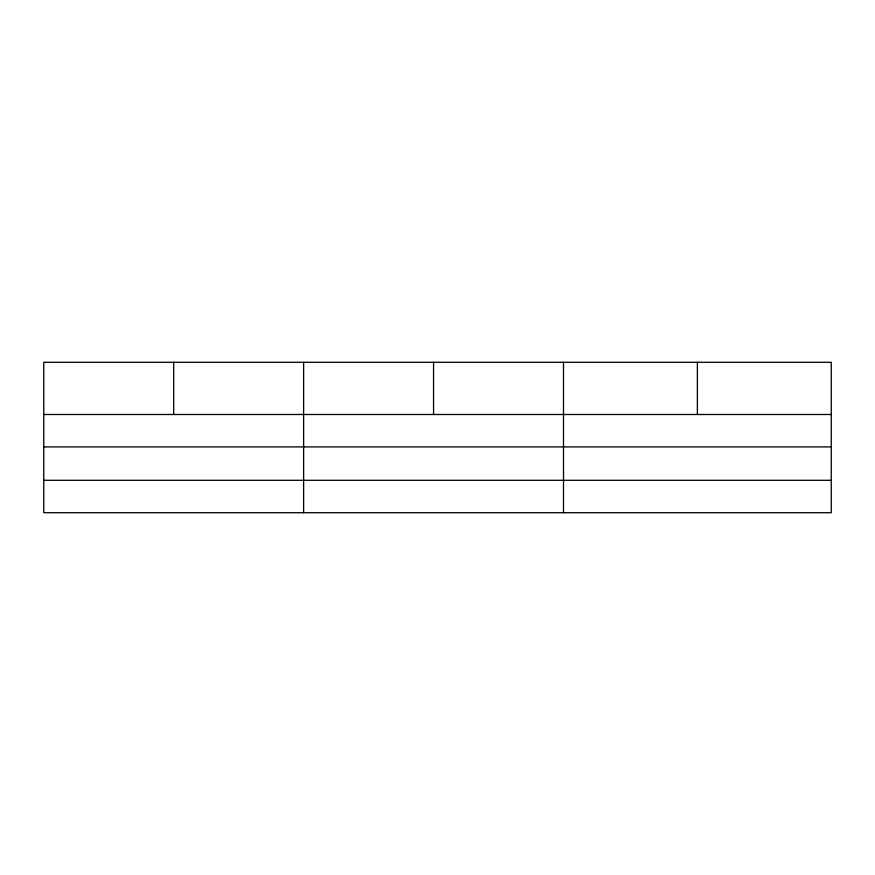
<?xml version="1.0" encoding="UTF-8"?>
<svg xmlns="http://www.w3.org/2000/svg" width="875" height="875" viewBox="0 0 875 875"><rect width="100%" height="100%" fill="white"/><g stroke="black" fill="none" stroke-linecap="round" stroke-linejoin="round"><path stroke-width="1.31" d="M831.25 446.906L831.25 362.294L43.75 362.294L43.75 512.706L831.25 512.706L831.25 446.906L43.75 446.906M43.75 414.487L831.25 414.487M43.75 480.298L831.25 480.298M697.375 362.294L697.375 414.487M563.5 362.294L563.5 512.706M433.562 362.294L433.562 414.487M303.625 362.294L303.625 512.706M173.688 362.294L173.688 414.487"/></g></svg>
